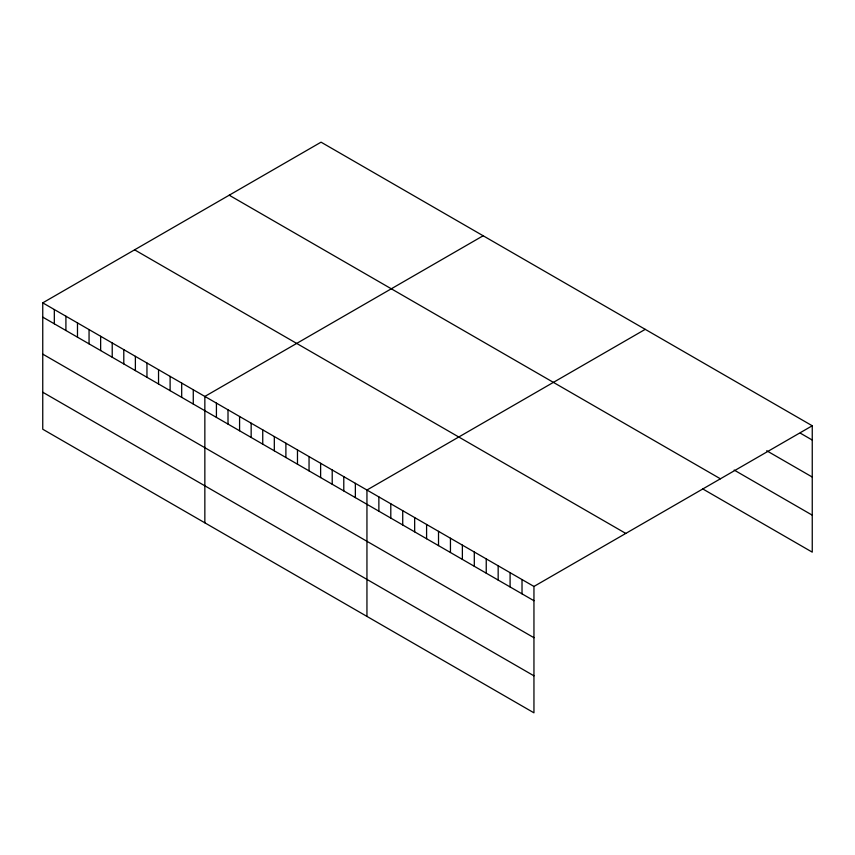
<?xml version="1.0" encoding="UTF-8"?>
<svg xmlns="http://www.w3.org/2000/svg" width="855" height="855" viewBox="0 0 855 855"><rect width="100%" height="100%" fill="white"/><g stroke="black" fill="none" stroke-linecap="round" stroke-linejoin="round"><path stroke-width="1.28" d="M42.75 302.852L533.948 586.445L533.948 712.824L42.75 429.231L42.75 302.852L321.053 142.176L812.25 425.769L812.25 552.148L702.714 488.91M483.15 235.766L204.847 396.442L204.847 522.811M645.236 329.357L366.945 490.022L366.945 616.402M533.948 586.445L812.25 425.769M800.323 433.164L812.25 440.047M766.7 450.745L812.25 477.037M734.167 470.068L812.25 515.159M229.215 195.207L720.412 478.8M134.588 249.831L625.785 533.424M42.75 317.13L533.948 600.723M42.75 354.12L533.948 637.712M42.75 392.231L533.948 675.824M522.02 579.562L522.02 593.84M510.093 572.668L510.093 586.947M498.166 565.786L498.166 580.064M486.239 558.903L486.239 573.171M474.301 552.009L474.301 566.288M462.373 545.127L462.373 559.405M450.446 538.233L450.446 552.512M438.519 531.35L438.519 545.629M426.592 524.457L426.592 538.736M414.664 517.574L414.664 531.853M402.726 510.692L402.726 524.959M390.799 503.798L390.799 518.077M378.872 496.915L378.872 511.194M355.359 483.342L355.359 497.621M343.785 476.652L343.785 490.93M332.21 469.972L332.21 484.251M320.625 463.282L320.625 477.56M309.05 456.602L309.05 470.881M297.476 449.922L297.476 464.19M285.891 443.232L285.891 457.511M274.316 436.552L274.316 450.82M262.742 429.862L262.742 444.14M251.156 423.182L251.156 437.461M239.582 416.492L239.582 430.77M228.007 409.812L228.007 424.091M216.422 403.122L216.422 417.4M193.273 389.752L193.273 404.03M181.688 383.072L181.688 397.351M170.113 376.382L170.113 390.66M158.538 369.702L158.538 383.981M146.953 363.012L146.953 377.29M135.379 356.332L135.379 370.61M123.793 349.652L123.793 363.92M112.219 342.962L112.219 357.24M100.644 336.282L100.644 350.55M89.059 329.592L89.059 343.87M77.484 322.912L77.484 337.191M65.91 316.222L65.91 330.5M54.325 309.542L54.325 323.821"/></g></svg>
